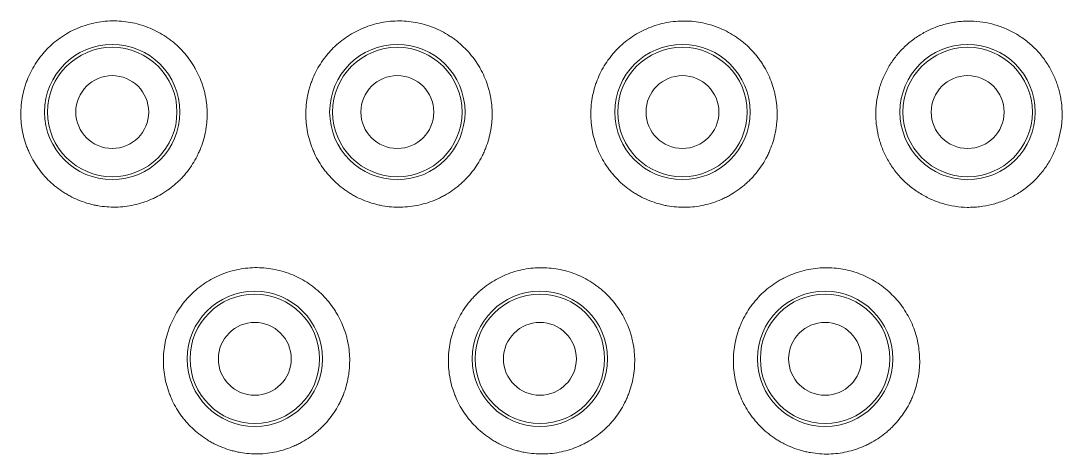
# Model space of a CAD drawing. Header units: inches. Extents: x 3778 to 56227, y -16914 to 35091.
# Drawn here: x 34990.73 to 35001.73, y -13118.15 to -13113.57 of the extents above; entities that cross this region are included whole.
import ezdxf

# ---------------------------------------------------------------- set-up
doc = ezdxf.new("R2010")
doc.units = ezdxf.units.IN
doc.header["$LTSCALE"] = 100
doc.header["$MEASUREMENT"] = 0
doc.layers.add('2-con', color=2, linetype='Continuous')
doc.layers.add('mark-B', color=2, linetype='Continuous', lineweight=20)

# ---------------------------------------------------------------- blocks, each defined once
blk = doc.blocks.new('무풍1way 일반')
at = {"layer": 'mark-B'}
for centre, radius in [((539.217, -424.853), 0.715), ((539.217, -424.853), 0.715), ((539.217, -424.853), 0.715), ((539.217, -424.853), 0.684), ((542.23, -424.853), 0.715), ((542.23, -424.853), 0.715), ((542.23, -424.853), 0.715), ((542.23, -424.853), 0.684), ((545.242, -424.853), 0.715), ((545.242, -424.853), 0.715), ((545.242, -424.853), 0.715), ((545.242, -424.853), 0.684), ((539.217, -424.853), 0.385), ((542.23, -424.853), 0.385), ((545.242, -424.853), 0.385), ((537.711, -427.462), 0.715), ((537.711, -427.462), 0.715), ((537.711, -427.462), 0.715), ((540.724, -427.462), 0.715), ((540.724, -427.462), 0.715), ((540.724, -427.462), 0.715), ((543.736, -427.462), 0.715), ((543.736, -427.462), 0.715), ((543.736, -427.462), 0.715), ((546.748, -427.462), 0.715), ((546.748, -427.462), 0.715), ((546.748, -427.462), 0.715), ((537.711, -427.462), 0.684), ((540.724, -427.462), 0.684), ((543.736, -427.462), 0.684), ((546.748, -427.462), 0.684), ((537.711, -427.462), 0.385), ((540.724, -427.462), 0.385), ((543.736, -427.462), 0.385), ((546.748, -427.462), 0.385)]:
    blk.add_circle(centre, radius, dxfattribs=at)
for points, knots in [([(539.169, -425.815), (539.105, -425.813), (539.043, -425.805), (538.951, -425.784), (538.92, -425.775), (538.86, -425.755), (538.83, -425.743), (538.744, -425.705), (538.689, -425.674), (538.612, -425.62), (538.586, -425.6), (538.538, -425.559), (538.516, -425.537), (538.45, -425.47), (538.411, -425.421), (538.342, -425.314), (538.313, -425.258), (538.278, -425.171), (538.267, -425.141), (538.249, -425.081), (538.242, -425.05), (538.224, -424.957), (538.218, -424.894), (538.217, -424.8), (538.219, -424.768), (538.224, -424.721), (538.225, -424.705), (538.23, -424.673), (538.233, -424.658), (538.248, -424.58), (538.266, -424.52), (538.295, -424.447), (538.302, -424.432), (538.315, -424.403), (538.322, -424.389), (538.344, -424.346), (538.36, -424.319), (538.412, -424.24), (538.452, -424.19), (538.507, -424.133), (538.519, -424.122), (538.542, -424.1), (538.578, -424.069), (538.64, -424.02), (538.694, -423.987), (538.736, -423.964), (538.75, -423.956), (538.779, -423.942), (538.793, -423.935), (538.866, -423.904), (538.926, -423.884), (539.019, -423.863), (539.05, -423.858), (539.113, -423.85), (539.145, -423.848), (539.177, -423.847)], [0, 0, 0, 0, 0.0625, 0.0625, 0.09375, 0.09375, 0.125, 0.125, 0.1875, 0.1875, 0.21875, 0.21875, 0.25, 0.25, 0.3125, 0.3125, 0.375, 0.375, 0.40625, 0.40625, 0.4375, 0.4375, 0.5, 0.5, 0.53125, 0.53125, 0.546875, 0.546875, 0.5625, 0.5625, 0.625, 0.625, 0.640625, 0.640625, 0.65625, 0.65625, 0.6875, 0.6875, 0.75, 0.75, 0.765625, 0.765625, 0.78125, 0.8125, 0.84375, 0.84375, 0.859375, 0.859375, 0.875, 0.875, 0.9375, 0.9375, 0.96875, 0.96875, 1, 1, 1, 1]), ([(539.169, -425.815), (539.105, -425.813), (539.043, -425.805), (538.951, -425.784), (538.92, -425.775), (538.86, -425.755), (538.83, -425.743), (538.744, -425.705), (538.689, -425.674), (538.612, -425.62), (538.586, -425.6), (538.538, -425.559), (538.516, -425.537), (538.45, -425.47), (538.411, -425.421), (538.342, -425.314), (538.313, -425.258), (538.278, -425.171), (538.267, -425.141), (538.249, -425.081), (538.242, -425.05), (538.224, -424.957), (538.218, -424.894), (538.217, -424.8), (538.219, -424.768), (538.224, -424.721), (538.225, -424.705), (538.23, -424.673), (538.233, -424.658), (538.248, -424.58), (538.266, -424.52), (538.295, -424.447), (538.302, -424.432), (538.315, -424.403), (538.322, -424.389), (538.344, -424.346), (538.36, -424.319), (538.412, -424.24), (538.452, -424.19), (538.507, -424.133), (538.519, -424.122), (538.542, -424.1), (538.578, -424.069), (538.64, -424.02), (538.694, -423.987), (538.736, -423.964), (538.75, -423.956), (538.779, -423.942), (538.793, -423.935), (538.866, -423.904), (538.926, -423.884), (539.019, -423.863), (539.05, -423.858), (539.113, -423.85), (539.145, -423.848), (539.177, -423.847)], [0, 0, 0, 0, 0.0625, 0.0625, 0.09375, 0.09375, 0.125, 0.125, 0.1875, 0.1875, 0.21875, 0.21875, 0.25, 0.25, 0.3125, 0.3125, 0.375, 0.375, 0.40625, 0.40625, 0.4375, 0.4375, 0.5, 0.5, 0.53125, 0.53125, 0.546875, 0.546875, 0.5625, 0.5625, 0.625, 0.625, 0.640625, 0.640625, 0.65625, 0.65625, 0.6875, 0.6875, 0.75, 0.75, 0.765625, 0.765625, 0.78125, 0.8125, 0.84375, 0.84375, 0.859375, 0.859375, 0.875, 0.875, 0.9375, 0.9375, 0.96875, 0.96875, 1, 1, 1, 1]), ([(539.177, -423.847), (539.242, -423.845), (539.307, -423.85), (539.388, -423.865), (539.405, -423.868), (539.437, -423.875), (539.485, -423.888), (539.562, -423.914), (539.622, -423.941), (539.665, -423.963), (539.68, -423.971), (539.708, -423.987), (539.722, -423.996), (539.791, -424.041), (539.842, -424.081), (539.912, -424.149), (539.934, -424.173), (539.966, -424.211), (539.976, -424.224), (539.996, -424.25), (540.006, -424.264), (540.052, -424.331), (540.083, -424.388), (540.115, -424.464), (540.121, -424.479), (540.132, -424.51), (540.137, -424.525), (540.152, -424.572), (540.16, -424.604), (540.179, -424.7), (540.186, -424.765), (540.186, -424.897), (540.18, -424.962), (540.16, -425.058), (540.152, -425.09), (540.138, -425.137), (540.132, -425.153), (540.121, -425.184), (540.115, -425.2), (540.083, -425.275), (540.052, -425.333), (540.005, -425.401), (539.996, -425.414), (539.976, -425.44), (539.965, -425.453), (539.933, -425.491), (539.911, -425.516), (539.84, -425.584), (539.789, -425.625), (539.719, -425.67), (539.704, -425.678), (539.676, -425.695), (539.632, -425.718), (539.557, -425.751), (539.495, -425.772), (539.431, -425.789), (539.399, -425.797), (539.333, -425.808), (539.301, -425.811), (539.235, -425.816), (539.201, -425.816), (539.169, -425.815)], [0, 0, 0, 0, 0.0625, 0.0625, 0.078125, 0.078125, 0.09375, 0.125, 0.15625, 0.15625, 0.171875, 0.171875, 0.1875, 0.1875, 0.25, 0.25, 0.28125, 0.28125, 0.296875, 0.296875, 0.3125, 0.3125, 0.375, 0.375, 0.390625, 0.390625, 0.40625, 0.40625, 0.4375, 0.4375, 0.5, 0.5, 0.5625, 0.5625, 0.59375, 0.59375, 0.609375, 0.609375, 0.625, 0.625, 0.6875, 0.6875, 0.703125, 0.703125, 0.71875, 0.71875, 0.75, 0.75, 0.8125, 0.8125, 0.828125, 0.828125, 0.84375, 0.875, 0.90625, 0.90625, 0.9375, 0.9375, 0.96875, 0.96875, 1, 1, 1, 1]), ([(539.177, -423.847), (539.242, -423.845), (539.307, -423.85), (539.388, -423.865), (539.405, -423.868), (539.437, -423.875), (539.485, -423.888), (539.562, -423.914), (539.622, -423.941), (539.665, -423.963), (539.68, -423.971), (539.708, -423.987), (539.722, -423.996), (539.791, -424.041), (539.842, -424.081), (539.912, -424.149), (539.934, -424.173), (539.966, -424.211), (539.976, -424.224), (539.996, -424.25), (540.006, -424.264), (540.052, -424.331), (540.083, -424.388), (540.115, -424.464), (540.121, -424.479), (540.132, -424.51), (540.137, -424.525), (540.152, -424.572), (540.16, -424.604), (540.179, -424.7), (540.186, -424.765), (540.186, -424.897), (540.18, -424.962), (540.16, -425.058), (540.152, -425.09), (540.138, -425.137), (540.132, -425.153), (540.121, -425.184), (540.115, -425.2), (540.083, -425.275), (540.052, -425.333), (540.005, -425.401), (539.996, -425.414), (539.976, -425.44), (539.965, -425.453), (539.933, -425.491), (539.911, -425.516), (539.84, -425.584), (539.789, -425.625), (539.719, -425.67), (539.704, -425.678), (539.676, -425.695), (539.632, -425.718), (539.557, -425.751), (539.495, -425.772), (539.431, -425.789), (539.399, -425.797), (539.333, -425.808), (539.301, -425.811), (539.235, -425.816), (539.201, -425.816), (539.169, -425.815)], [0, 0, 0, 0, 0.0625, 0.0625, 0.078125, 0.078125, 0.09375, 0.125, 0.15625, 0.15625, 0.171875, 0.171875, 0.1875, 0.1875, 0.25, 0.25, 0.28125, 0.28125, 0.296875, 0.296875, 0.3125, 0.3125, 0.375, 0.375, 0.390625, 0.390625, 0.40625, 0.40625, 0.4375, 0.4375, 0.5, 0.5, 0.5625, 0.5625, 0.59375, 0.59375, 0.609375, 0.609375, 0.625, 0.625, 0.6875, 0.6875, 0.703125, 0.703125, 0.71875, 0.71875, 0.75, 0.75, 0.8125, 0.8125, 0.828125, 0.828125, 0.84375, 0.875, 0.90625, 0.90625, 0.9375, 0.9375, 0.96875, 0.96875, 1, 1, 1, 1]), ([(542.23, -425.816), (542.165, -425.817), (542.101, -425.812), (542.006, -425.795), (541.975, -425.788), (541.913, -425.77), (541.882, -425.76), (541.792, -425.724), (541.735, -425.695), (541.668, -425.652), (541.654, -425.643), (541.628, -425.624), (541.615, -425.614), (541.577, -425.584), (541.553, -425.563), (541.484, -425.496), (541.442, -425.448), (541.396, -425.382), (541.387, -425.368), (541.37, -425.341), (541.346, -425.299), (541.31, -425.228), (541.287, -425.168), (541.272, -425.122), (541.268, -425.107), (541.259, -425.076), (541.255, -425.06), (541.238, -424.981), (541.23, -424.917), (541.228, -424.821), (541.229, -424.789), (541.232, -424.741), (541.234, -424.725), (541.238, -424.692), (541.241, -424.676), (541.255, -424.597), (541.272, -424.535), (541.301, -424.46), (541.307, -424.445), (541.32, -424.415), (541.327, -424.401), (541.35, -424.357), (541.366, -424.329), (541.417, -424.248), (541.457, -424.197), (541.514, -424.138), (541.525, -424.127), (541.549, -424.105), (541.585, -424.072), (541.649, -424.023), (541.703, -423.989), (541.746, -423.965), (541.76, -423.957), (541.789, -423.943), (541.804, -423.936), (541.879, -423.904), (541.94, -423.884), (542.034, -423.863), (542.066, -423.858), (542.131, -423.85), (542.163, -423.848), (542.26, -423.847), (542.324, -423.852), (542.403, -423.866), (542.419, -423.869), (542.45, -423.877), (542.497, -423.889), (542.573, -423.915), (542.632, -423.941), (542.675, -423.963), (542.689, -423.97), (542.717, -423.986), (542.73, -423.995), (542.798, -424.039), (542.849, -424.078), (542.918, -424.145), (542.94, -424.168), (542.971, -424.205), (542.981, -424.217), (543.001, -424.243), (543.011, -424.256), (543.057, -424.322), (543.088, -424.377), (543.12, -424.451), (543.126, -424.466), (543.138, -424.496), (543.143, -424.511), (543.158, -424.557), (543.167, -424.588), (543.188, -424.682), (543.195, -424.745), (543.197, -424.826), (543.197, -424.843), (543.196, -424.875), (543.194, -424.923), (543.184, -425.003), (543.17, -425.066), (543.157, -425.112), (543.152, -425.128), (543.142, -425.158), (543.136, -425.174), (543.107, -425.249), (543.078, -425.307), (543.026, -425.388), (543.007, -425.415), (542.977, -425.453), (542.967, -425.466), (542.945, -425.49), (542.934, -425.502), (542.878, -425.56), (542.83, -425.602), (542.75, -425.658), (542.722, -425.675), (542.665, -425.707), (542.608, -425.736), (542.547, -425.759), (542.486, -425.779), (542.455, -425.787), (542.359, -425.808), (542.295, -425.815), (542.23, -425.816)], [0, 0, 0, 0, 0.03125, 0.03125, 0.046875, 0.046875, 0.0625, 0.0625, 0.09375, 0.09375, 0.101563, 0.101563, 0.109375, 0.109375, 0.125, 0.125, 0.15625, 0.15625, 0.164063, 0.164063, 0.171875, 0.1875, 0.203125, 0.203125, 0.210938, 0.210938, 0.21875, 0.21875, 0.25, 0.25, 0.265625, 0.265625, 0.273438, 0.273438, 0.28125, 0.28125, 0.3125, 0.3125, 0.320313, 0.320313, 0.328125, 0.328125, 0.34375, 0.34375, 0.375, 0.375, 0.382813, 0.382813, 0.390625, 0.40625, 0.421875, 0.421875, 0.429688, 0.429688, 0.4375, 0.4375, 0.46875, 0.46875, 0.484375, 0.484375, 0.5, 0.5, 0.53125, 0.53125, 0.539063, 0.539063, 0.546875, 0.5625, 0.578125, 0.578125, 0.585938, 0.585938, 0.59375, 0.59375, 0.625, 0.625, 0.640625, 0.640625, 0.648438, 0.648438, 0.65625, 0.65625, 0.6875, 0.6875, 0.695313, 0.695313, 0.703125, 0.703125, 0.71875, 0.71875, 0.75, 0.75, 0.757813, 0.757813, 0.765625, 0.78125, 0.796875, 0.796875, 0.804688, 0.804688, 0.8125, 0.8125, 0.84375, 0.84375, 0.859375, 0.859375, 0.867188, 0.867188, 0.875, 0.875, 0.90625, 0.90625, 0.921875, 0.921875, 0.9375, 0.953125, 0.953125, 0.96875, 0.96875, 1, 1, 1, 1]), ([(542.23, -425.816), (542.165, -425.817), (542.101, -425.812), (542.006, -425.795), (541.975, -425.788), (541.913, -425.77), (541.882, -425.76), (541.792, -425.724), (541.735, -425.695), (541.668, -425.652), (541.654, -425.643), (541.628, -425.624), (541.615, -425.614), (541.577, -425.584), (541.553, -425.563), (541.484, -425.496), (541.442, -425.448), (541.396, -425.382), (541.387, -425.368), (541.37, -425.341), (541.346, -425.299), (541.31, -425.228), (541.287, -425.168), (541.272, -425.122), (541.268, -425.107), (541.259, -425.076), (541.255, -425.06), (541.238, -424.981), (541.23, -424.917), (541.228, -424.821), (541.229, -424.789), (541.232, -424.741), (541.234, -424.725), (541.238, -424.692), (541.241, -424.676), (541.255, -424.597), (541.272, -424.535), (541.301, -424.46), (541.307, -424.445), (541.32, -424.415), (541.327, -424.401), (541.35, -424.357), (541.366, -424.329), (541.417, -424.248), (541.457, -424.197), (541.514, -424.138), (541.525, -424.127), (541.549, -424.105), (541.585, -424.072), (541.649, -424.023), (541.703, -423.989), (541.746, -423.965), (541.76, -423.957), (541.789, -423.943), (541.804, -423.936), (541.879, -423.904), (541.94, -423.884), (542.034, -423.863), (542.066, -423.858), (542.131, -423.85), (542.163, -423.848), (542.26, -423.847), (542.324, -423.852), (542.403, -423.866), (542.419, -423.869), (542.45, -423.877), (542.497, -423.889), (542.573, -423.915), (542.632, -423.941), (542.675, -423.963), (542.689, -423.97), (542.717, -423.986), (542.73, -423.995), (542.798, -424.039), (542.849, -424.078), (542.918, -424.145), (542.94, -424.168), (542.971, -424.205), (542.981, -424.217), (543.001, -424.243), (543.011, -424.256), (543.057, -424.322), (543.088, -424.377), (543.12, -424.451), (543.126, -424.466), (543.138, -424.496), (543.143, -424.511), (543.158, -424.557), (543.167, -424.588), (543.188, -424.682), (543.195, -424.745), (543.197, -424.826), (543.197, -424.843), (543.196, -424.875), (543.194, -424.923), (543.184, -425.003), (543.17, -425.066), (543.157, -425.112), (543.152, -425.128), (543.142, -425.158), (543.136, -425.174), (543.107, -425.249), (543.078, -425.307), (543.026, -425.388), (543.007, -425.415), (542.977, -425.453), (542.967, -425.466), (542.945, -425.49), (542.934, -425.502), (542.878, -425.56), (542.83, -425.602), (542.75, -425.658), (542.722, -425.675), (542.665, -425.707), (542.608, -425.736), (542.547, -425.759), (542.486, -425.779), (542.455, -425.787), (542.359, -425.808), (542.295, -425.815), (542.23, -425.816)], [0, 0, 0, 0, 0.03125, 0.03125, 0.046875, 0.046875, 0.0625, 0.0625, 0.09375, 0.09375, 0.101563, 0.101563, 0.109375, 0.109375, 0.125, 0.125, 0.15625, 0.15625, 0.164063, 0.164063, 0.171875, 0.1875, 0.203125, 0.203125, 0.210938, 0.210938, 0.21875, 0.21875, 0.25, 0.25, 0.265625, 0.265625, 0.273438, 0.273438, 0.28125, 0.28125, 0.3125, 0.3125, 0.320313, 0.320313, 0.328125, 0.328125, 0.34375, 0.34375, 0.375, 0.375, 0.382813, 0.382813, 0.390625, 0.40625, 0.421875, 0.421875, 0.429688, 0.429688, 0.4375, 0.4375, 0.46875, 0.46875, 0.484375, 0.484375, 0.5, 0.5, 0.53125, 0.53125, 0.539063, 0.539063, 0.546875, 0.5625, 0.578125, 0.578125, 0.585938, 0.585938, 0.59375, 0.59375, 0.625, 0.625, 0.640625, 0.640625, 0.648438, 0.648438, 0.65625, 0.65625, 0.6875, 0.6875, 0.695313, 0.695313, 0.703125, 0.703125, 0.71875, 0.71875, 0.75, 0.75, 0.757813, 0.757813, 0.765625, 0.78125, 0.796875, 0.796875, 0.804688, 0.804688, 0.8125, 0.8125, 0.84375, 0.84375, 0.859375, 0.859375, 0.867188, 0.867188, 0.875, 0.875, 0.90625, 0.90625, 0.921875, 0.921875, 0.9375, 0.953125, 0.953125, 0.96875, 0.96875, 1, 1, 1, 1]), ([(545.242, -425.817), (545.177, -425.818), (545.113, -425.813), (545.018, -425.796), (544.987, -425.789), (544.925, -425.771), (544.894, -425.761), (544.804, -425.726), (544.747, -425.697), (544.68, -425.653), (544.667, -425.644), (544.64, -425.626), (544.627, -425.616), (544.589, -425.586), (544.565, -425.565), (544.496, -425.498), (544.454, -425.45), (544.408, -425.384), (544.399, -425.37), (544.382, -425.343), (544.357, -425.302), (544.322, -425.23), (544.299, -425.17), (544.284, -425.125), (544.279, -425.109), (544.27, -425.078), (544.266, -425.062), (544.249, -424.983), (544.241, -424.92), (544.239, -424.824), (544.24, -424.792), (544.243, -424.743), (544.245, -424.727), (544.249, -424.695), (544.251, -424.679), (544.265, -424.599), (544.282, -424.537), (544.311, -424.462), (544.317, -424.447), (544.331, -424.418), (544.338, -424.403), (544.36, -424.359), (544.376, -424.331), (544.427, -424.25), (544.467, -424.199), (544.523, -424.14), (544.535, -424.129), (544.559, -424.106), (544.595, -424.074), (544.658, -424.024), (544.713, -423.99), (544.755, -423.966), (544.77, -423.959), (544.799, -423.944), (544.814, -423.937), (544.888, -423.905), (544.949, -423.885), (545.044, -423.864), (545.076, -423.859), (545.14, -423.851), (545.172, -423.849), (545.269, -423.847), (545.333, -423.852), (545.412, -423.866), (545.428, -423.87), (545.46, -423.877), (545.507, -423.889), (545.583, -423.915), (545.641, -423.941), (545.684, -423.963), (545.698, -423.97), (545.726, -423.986), (545.74, -423.995), (545.808, -424.038), (545.858, -424.078), (545.927, -424.144), (545.949, -424.167), (545.981, -424.204), (545.991, -424.217), (546.011, -424.242), (546.02, -424.255), (546.066, -424.321), (546.098, -424.376), (546.13, -424.45), (546.136, -424.465), (546.148, -424.495), (546.153, -424.51), (546.169, -424.556), (546.177, -424.587), (546.198, -424.681), (546.206, -424.744), (546.208, -424.825), (546.208, -424.842), (546.207, -424.874), (546.205, -424.922), (546.195, -425.002), (546.181, -425.065), (546.168, -425.111), (546.163, -425.127), (546.153, -425.158), (546.148, -425.173), (546.118, -425.249), (546.089, -425.306), (546.038, -425.388), (546.019, -425.414), (545.989, -425.453), (545.978, -425.465), (545.957, -425.49), (545.946, -425.502), (545.89, -425.56), (545.842, -425.602), (545.762, -425.658), (545.734, -425.675), (545.678, -425.707), (545.62, -425.736), (545.56, -425.759), (545.498, -425.779), (545.467, -425.787), (545.372, -425.808), (545.307, -425.816), (545.242, -425.817)], [0, 0, 0, 0, 0.03125, 0.03125, 0.046875, 0.046875, 0.0625, 0.0625, 0.09375, 0.09375, 0.101563, 0.101563, 0.109375, 0.109375, 0.125, 0.125, 0.15625, 0.15625, 0.164063, 0.164063, 0.171875, 0.1875, 0.203125, 0.203125, 0.210938, 0.210938, 0.21875, 0.21875, 0.25, 0.25, 0.265625, 0.265625, 0.273438, 0.273438, 0.28125, 0.28125, 0.3125, 0.3125, 0.320313, 0.320313, 0.328125, 0.328125, 0.34375, 0.34375, 0.375, 0.375, 0.382813, 0.382813, 0.390625, 0.40625, 0.421875, 0.421875, 0.429688, 0.429688, 0.4375, 0.4375, 0.46875, 0.46875, 0.484375, 0.484375, 0.5, 0.5, 0.53125, 0.53125, 0.539063, 0.539063, 0.546875, 0.5625, 0.578125, 0.578125, 0.585938, 0.585938, 0.59375, 0.59375, 0.625, 0.625, 0.640625, 0.640625, 0.648438, 0.648438, 0.65625, 0.65625, 0.6875, 0.6875, 0.695313, 0.695313, 0.703125, 0.703125, 0.71875, 0.71875, 0.75, 0.75, 0.757813, 0.757813, 0.765625, 0.78125, 0.796875, 0.796875, 0.804688, 0.804688, 0.8125, 0.8125, 0.84375, 0.84375, 0.859375, 0.859375, 0.867188, 0.867188, 0.875, 0.875, 0.90625, 0.90625, 0.921875, 0.921875, 0.9375, 0.953125, 0.953125, 0.96875, 0.96875, 1, 1, 1, 1]), ([(545.242, -425.817), (545.177, -425.818), (545.113, -425.813), (545.018, -425.796), (544.987, -425.789), (544.925, -425.771), (544.894, -425.761), (544.804, -425.726), (544.747, -425.697), (544.68, -425.653), (544.667, -425.644), (544.64, -425.626), (544.627, -425.616), (544.589, -425.586), (544.565, -425.565), (544.496, -425.498), (544.454, -425.45), (544.408, -425.384), (544.399, -425.37), (544.382, -425.343), (544.357, -425.302), (544.322, -425.23), (544.299, -425.17), (544.284, -425.125), (544.279, -425.109), (544.27, -425.078), (544.266, -425.062), (544.249, -424.983), (544.241, -424.92), (544.239, -424.824), (544.24, -424.792), (544.243, -424.743), (544.245, -424.727), (544.249, -424.695), (544.251, -424.679), (544.265, -424.599), (544.282, -424.537), (544.311, -424.462), (544.317, -424.447), (544.331, -424.418), (544.338, -424.403), (544.36, -424.359), (544.376, -424.331), (544.427, -424.25), (544.467, -424.199), (544.523, -424.14), (544.535, -424.129), (544.559, -424.106), (544.595, -424.074), (544.658, -424.024), (544.713, -423.99), (544.755, -423.966), (544.77, -423.959), (544.799, -423.944), (544.814, -423.937), (544.888, -423.905), (544.949, -423.885), (545.044, -423.864), (545.076, -423.859), (545.14, -423.851), (545.172, -423.849), (545.269, -423.847), (545.333, -423.852), (545.412, -423.866), (545.428, -423.87), (545.46, -423.877), (545.507, -423.889), (545.583, -423.915), (545.641, -423.941), (545.684, -423.963), (545.698, -423.97), (545.726, -423.986), (545.74, -423.995), (545.808, -424.038), (545.858, -424.078), (545.927, -424.144), (545.949, -424.167), (545.981, -424.204), (545.991, -424.217), (546.011, -424.242), (546.02, -424.255), (546.066, -424.321), (546.098, -424.376), (546.13, -424.45), (546.136, -424.465), (546.148, -424.495), (546.153, -424.51), (546.169, -424.556), (546.177, -424.587), (546.198, -424.681), (546.206, -424.744), (546.208, -424.825), (546.208, -424.842), (546.207, -424.874), (546.205, -424.922), (546.195, -425.002), (546.181, -425.065), (546.168, -425.111), (546.163, -425.127), (546.153, -425.158), (546.148, -425.173), (546.118, -425.249), (546.089, -425.306), (546.038, -425.388), (546.019, -425.414), (545.989, -425.453), (545.978, -425.465), (545.957, -425.49), (545.946, -425.502), (545.89, -425.56), (545.842, -425.602), (545.762, -425.658), (545.734, -425.675), (545.678, -425.707), (545.62, -425.736), (545.56, -425.759), (545.498, -425.779), (545.467, -425.787), (545.372, -425.808), (545.307, -425.816), (545.242, -425.817)], [0, 0, 0, 0, 0.03125, 0.03125, 0.046875, 0.046875, 0.0625, 0.0625, 0.09375, 0.09375, 0.101563, 0.101563, 0.109375, 0.109375, 0.125, 0.125, 0.15625, 0.15625, 0.164063, 0.164063, 0.171875, 0.1875, 0.203125, 0.203125, 0.210938, 0.210938, 0.21875, 0.21875, 0.25, 0.25, 0.265625, 0.265625, 0.273438, 0.273438, 0.28125, 0.28125, 0.3125, 0.3125, 0.320313, 0.320313, 0.328125, 0.328125, 0.34375, 0.34375, 0.375, 0.375, 0.382813, 0.382813, 0.390625, 0.40625, 0.421875, 0.421875, 0.429688, 0.429688, 0.4375, 0.4375, 0.46875, 0.46875, 0.484375, 0.484375, 0.5, 0.5, 0.53125, 0.53125, 0.539063, 0.539063, 0.546875, 0.5625, 0.578125, 0.578125, 0.585938, 0.585938, 0.59375, 0.59375, 0.625, 0.625, 0.640625, 0.640625, 0.648438, 0.648438, 0.65625, 0.65625, 0.6875, 0.6875, 0.695313, 0.695313, 0.703125, 0.703125, 0.71875, 0.71875, 0.75, 0.75, 0.757813, 0.757813, 0.765625, 0.78125, 0.796875, 0.796875, 0.804688, 0.804688, 0.8125, 0.8125, 0.84375, 0.84375, 0.859375, 0.859375, 0.867188, 0.867188, 0.875, 0.875, 0.90625, 0.90625, 0.921875, 0.921875, 0.9375, 0.953125, 0.953125, 0.96875, 0.96875, 1, 1, 1, 1]), ([(536.844, -426.947), (536.866, -426.908), (536.915, -426.836), (536.973, -426.771), (537.019, -426.724), (537.035, -426.709), (537.069, -426.68), (537.086, -426.667), (537.138, -426.627), (537.211, -426.579), (537.29, -426.541), (537.372, -426.509), (537.413, -426.495), (537.498, -426.474), (537.541, -426.466), (537.606, -426.458), (537.627, -426.457), (537.671, -426.455), (537.693, -426.454), (537.759, -426.455), (537.845, -426.463), (537.931, -426.482), (537.994, -426.5), (538.015, -426.507), (538.055, -426.522), (538.076, -426.53), (538.135, -426.557), (538.173, -426.577), (538.229, -426.611), (538.247, -426.623), (538.283, -426.648), (538.3, -426.661), (538.351, -426.702), (538.414, -426.761), (538.47, -426.828), (538.508, -426.881), (538.52, -426.899), (538.543, -426.936), (538.554, -426.955), (538.564, -426.974)], [0, 0, 0, 0, 0.0625, 0.125, 0.125, 0.15625, 0.15625, 0.1875, 0.1875, 0.25, 0.3125, 0.3125, 0.375, 0.375, 0.4375, 0.4375, 0.46875, 0.46875, 0.5, 0.5, 0.5625, 0.625, 0.625, 0.65625, 0.65625, 0.6875, 0.6875, 0.75, 0.75, 0.78125, 0.78125, 0.8125, 0.8125, 0.875, 0.9375, 0.9375, 0.96875, 0.96875, 1, 1, 1, 1]), ([(536.844, -426.947), (536.866, -426.908), (536.915, -426.836), (536.973, -426.771), (537.019, -426.724), (537.035, -426.709), (537.069, -426.68), (537.086, -426.667), (537.138, -426.627), (537.211, -426.579), (537.29, -426.541), (537.372, -426.509), (537.413, -426.495), (537.498, -426.474), (537.541, -426.466), (537.606, -426.458), (537.627, -426.457), (537.671, -426.455), (537.693, -426.454), (537.759, -426.455), (537.845, -426.463), (537.931, -426.482), (537.994, -426.5), (538.015, -426.507), (538.055, -426.522), (538.076, -426.53), (538.135, -426.557), (538.173, -426.577), (538.229, -426.611), (538.247, -426.623), (538.283, -426.648), (538.3, -426.661), (538.351, -426.702), (538.414, -426.761), (538.47, -426.828), (538.508, -426.881), (538.52, -426.899), (538.543, -426.936), (538.554, -426.955), (538.564, -426.974)], [0, 0, 0, 0, 0.0625, 0.125, 0.125, 0.15625, 0.15625, 0.1875, 0.1875, 0.25, 0.3125, 0.3125, 0.375, 0.375, 0.4375, 0.4375, 0.46875, 0.46875, 0.5, 0.5, 0.5625, 0.625, 0.625, 0.65625, 0.65625, 0.6875, 0.6875, 0.75, 0.75, 0.78125, 0.78125, 0.8125, 0.8125, 0.875, 0.9375, 0.9375, 0.96875, 0.96875, 1, 1, 1, 1]), ([(540.724, -428.424), (540.658, -428.425), (540.594, -428.42), (540.5, -428.402), (540.468, -428.395), (540.406, -428.377), (540.376, -428.367), (540.286, -428.331), (540.229, -428.302), (540.161, -428.258), (540.148, -428.249), (540.122, -428.231), (540.109, -428.221), (540.071, -428.191), (540.047, -428.17), (539.978, -428.103), (539.936, -428.054), (539.89, -427.988), (539.882, -427.974), (539.864, -427.947), (539.84, -427.905), (539.804, -427.834), (539.782, -427.774), (539.767, -427.728), (539.762, -427.713), (539.754, -427.682), (539.75, -427.666), (539.733, -427.587), (539.725, -427.524), (539.723, -427.427), (539.724, -427.395), (539.728, -427.347), (539.729, -427.331), (539.733, -427.299), (539.736, -427.283), (539.75, -427.203), (539.767, -427.142), (539.797, -427.067), (539.803, -427.052), (539.816, -427.022), (539.823, -427.007), (539.845, -426.964), (539.861, -426.936), (539.913, -426.855), (539.953, -426.804), (540.01, -426.745), (540.021, -426.734), (540.045, -426.711), (540.081, -426.679), (540.145, -426.63), (540.2, -426.596), (540.242, -426.572), (540.256, -426.564), (540.286, -426.55), (540.3, -426.543), (540.375, -426.511), (540.436, -426.491), (540.531, -426.471), (540.563, -426.465), (540.627, -426.458), (540.66, -426.456), (540.756, -426.454), (540.82, -426.46), (540.9, -426.474), (540.915, -426.477), (540.947, -426.485), (540.994, -426.497), (541.07, -426.523), (541.128, -426.549), (541.171, -426.571), (541.185, -426.579), (541.213, -426.595), (541.227, -426.603), (541.295, -426.647), (541.345, -426.687), (541.414, -426.754), (541.436, -426.777), (541.467, -426.814), (541.478, -426.826), (541.497, -426.852), (541.507, -426.865), (541.553, -426.931), (541.584, -426.986), (541.616, -427.06), (541.622, -427.075), (541.633, -427.105), (541.639, -427.12), (541.654, -427.166), (541.662, -427.197), (541.683, -427.291), (541.691, -427.355), (541.692, -427.435), (541.692, -427.452), (541.691, -427.484), (541.689, -427.532), (541.679, -427.612), (541.664, -427.675), (541.651, -427.721), (541.647, -427.737), (541.636, -427.767), (541.631, -427.783), (541.601, -427.858), (541.572, -427.916), (541.52, -427.997), (541.502, -428.023), (541.471, -428.062), (541.461, -428.074), (541.44, -428.099), (541.429, -428.111), (541.373, -428.169), (541.324, -428.211), (541.244, -428.266), (541.216, -428.284), (541.16, -428.315), (541.102, -428.344), (541.041, -428.367), (540.98, -428.387), (540.949, -428.395), (540.853, -428.416), (540.789, -428.423), (540.724, -428.424)], [0, 0, 0, 0, 0.03125, 0.03125, 0.046875, 0.046875, 0.0625, 0.0625, 0.09375, 0.09375, 0.101562, 0.101562, 0.109375, 0.109375, 0.125, 0.125, 0.15625, 0.15625, 0.164062, 0.164062, 0.171875, 0.1875, 0.203125, 0.203125, 0.210937, 0.210937, 0.21875, 0.21875, 0.25, 0.25, 0.265625, 0.265625, 0.273437, 0.273437, 0.28125, 0.28125, 0.3125, 0.3125, 0.320312, 0.320312, 0.328125, 0.328125, 0.34375, 0.34375, 0.375, 0.375, 0.382812, 0.382812, 0.390625, 0.40625, 0.421875, 0.421875, 0.429687, 0.429687, 0.4375, 0.4375, 0.46875, 0.46875, 0.484375, 0.484375, 0.5, 0.5, 0.53125, 0.53125, 0.539062, 0.539062, 0.546875, 0.5625, 0.578125, 0.578125, 0.585937, 0.585937, 0.59375, 0.59375, 0.625, 0.625, 0.640625, 0.640625, 0.648437, 0.648437, 0.65625, 0.65625, 0.6875, 0.6875, 0.695312, 0.695312, 0.703125, 0.703125, 0.71875, 0.71875, 0.75, 0.75, 0.757812, 0.757812, 0.765625, 0.78125, 0.796875, 0.796875, 0.804687, 0.804687, 0.8125, 0.8125, 0.84375, 0.84375, 0.859375, 0.859375, 0.867187, 0.867187, 0.875, 0.875, 0.90625, 0.90625, 0.921875, 0.921875, 0.9375, 0.953125, 0.953125, 0.96875, 0.96875, 1, 1, 1, 1]), ([(540.724, -428.424), (540.658, -428.425), (540.594, -428.42), (540.5, -428.402), (540.468, -428.395), (540.406, -428.377), (540.376, -428.367), (540.286, -428.331), (540.229, -428.302), (540.161, -428.258), (540.148, -428.249), (540.122, -428.231), (540.109, -428.221), (540.071, -428.191), (540.047, -428.17), (539.978, -428.103), (539.936, -428.054), (539.89, -427.988), (539.882, -427.974), (539.864, -427.947), (539.84, -427.905), (539.804, -427.834), (539.782, -427.774), (539.767, -427.728), (539.762, -427.713), (539.754, -427.682), (539.75, -427.666), (539.733, -427.587), (539.725, -427.524), (539.723, -427.427), (539.724, -427.395), (539.728, -427.347), (539.729, -427.331), (539.733, -427.299), (539.736, -427.283), (539.75, -427.203), (539.767, -427.142), (539.797, -427.067), (539.803, -427.052), (539.816, -427.022), (539.823, -427.007), (539.845, -426.964), (539.861, -426.936), (539.913, -426.855), (539.953, -426.804), (540.01, -426.745), (540.021, -426.734), (540.045, -426.711), (540.081, -426.679), (540.145, -426.63), (540.2, -426.596), (540.242, -426.572), (540.256, -426.564), (540.286, -426.55), (540.3, -426.543), (540.375, -426.511), (540.436, -426.491), (540.531, -426.471), (540.563, -426.465), (540.627, -426.458), (540.66, -426.456), (540.756, -426.454), (540.82, -426.46), (540.9, -426.474), (540.915, -426.477), (540.947, -426.485), (540.994, -426.497), (541.07, -426.523), (541.128, -426.549), (541.171, -426.571), (541.185, -426.579), (541.213, -426.595), (541.227, -426.603), (541.295, -426.647), (541.345, -426.687), (541.414, -426.754), (541.436, -426.777), (541.467, -426.814), (541.478, -426.826), (541.497, -426.852), (541.507, -426.865), (541.553, -426.931), (541.584, -426.986), (541.616, -427.06), (541.622, -427.075), (541.633, -427.105), (541.639, -427.12), (541.654, -427.166), (541.662, -427.197), (541.683, -427.291), (541.691, -427.355), (541.692, -427.435), (541.692, -427.452), (541.691, -427.484), (541.689, -427.532), (541.679, -427.612), (541.664, -427.675), (541.651, -427.721), (541.647, -427.737), (541.636, -427.767), (541.631, -427.783), (541.601, -427.858), (541.572, -427.916), (541.52, -427.997), (541.502, -428.023), (541.471, -428.062), (541.461, -428.074), (541.44, -428.099), (541.429, -428.111), (541.373, -428.169), (541.324, -428.211), (541.244, -428.266), (541.216, -428.284), (541.16, -428.315), (541.102, -428.344), (541.041, -428.367), (540.98, -428.387), (540.949, -428.395), (540.853, -428.416), (540.789, -428.423), (540.724, -428.424)], [0, 0, 0, 0, 0.03125, 0.03125, 0.046875, 0.046875, 0.0625, 0.0625, 0.09375, 0.09375, 0.101562, 0.101562, 0.109375, 0.109375, 0.125, 0.125, 0.15625, 0.15625, 0.164062, 0.164062, 0.171875, 0.1875, 0.203125, 0.203125, 0.210937, 0.210937, 0.21875, 0.21875, 0.25, 0.25, 0.265625, 0.265625, 0.273437, 0.273437, 0.28125, 0.28125, 0.3125, 0.3125, 0.320312, 0.320312, 0.328125, 0.328125, 0.34375, 0.34375, 0.375, 0.375, 0.382812, 0.382812, 0.390625, 0.40625, 0.421875, 0.421875, 0.429687, 0.429687, 0.4375, 0.4375, 0.46875, 0.46875, 0.484375, 0.484375, 0.5, 0.5, 0.53125, 0.53125, 0.539062, 0.539062, 0.546875, 0.5625, 0.578125, 0.578125, 0.585937, 0.585937, 0.59375, 0.59375, 0.625, 0.625, 0.640625, 0.640625, 0.648437, 0.648437, 0.65625, 0.65625, 0.6875, 0.6875, 0.695312, 0.695312, 0.703125, 0.703125, 0.71875, 0.71875, 0.75, 0.75, 0.757812, 0.757812, 0.765625, 0.78125, 0.796875, 0.796875, 0.804687, 0.804687, 0.8125, 0.8125, 0.84375, 0.84375, 0.859375, 0.859375, 0.867187, 0.867187, 0.875, 0.875, 0.90625, 0.90625, 0.921875, 0.921875, 0.9375, 0.953125, 0.953125, 0.96875, 0.96875, 1, 1, 1, 1]), ([(543.736, -428.425), (543.671, -428.426), (543.607, -428.421), (543.512, -428.403), (543.481, -428.396), (543.419, -428.378), (543.388, -428.368), (543.298, -428.333), (543.241, -428.303), (543.174, -428.26), (543.16, -428.251), (543.134, -428.232), (543.121, -428.223), (543.083, -428.193), (543.059, -428.171), (542.99, -428.105), (542.948, -428.056), (542.902, -427.99), (542.893, -427.977), (542.876, -427.949), (542.852, -427.908), (542.816, -427.836), (542.793, -427.777), (542.778, -427.731), (542.774, -427.715), (542.765, -427.684), (542.761, -427.669), (542.744, -427.59), (542.736, -427.526), (542.734, -427.43), (542.735, -427.398), (542.738, -427.349), (542.74, -427.333), (542.744, -427.301), (542.747, -427.285), (542.761, -427.206), (542.778, -427.144), (542.807, -427.069), (542.813, -427.054), (542.826, -427.024), (542.833, -427.009), (542.855, -426.966), (542.871, -426.938), (542.923, -426.856), (542.963, -426.806), (543.019, -426.747), (543.031, -426.735), (543.055, -426.713), (543.091, -426.681), (543.155, -426.631), (543.209, -426.597), (543.252, -426.573), (543.266, -426.566), (543.295, -426.551), (543.31, -426.544), (543.384, -426.512), (543.446, -426.492), (543.54, -426.472), (543.572, -426.466), (543.637, -426.459), (543.669, -426.457), (543.765, -426.455), (543.829, -426.46), (543.909, -426.474), (543.925, -426.478), (543.956, -426.485), (544.003, -426.497), (544.079, -426.523), (544.138, -426.549), (544.18, -426.571), (544.195, -426.579), (544.223, -426.595), (544.236, -426.603), (544.304, -426.647), (544.355, -426.687), (544.424, -426.753), (544.446, -426.776), (544.477, -426.813), (544.487, -426.826), (544.507, -426.851), (544.517, -426.864), (544.563, -426.93), (544.594, -426.985), (544.626, -427.059), (544.632, -427.074), (544.644, -427.104), (544.649, -427.119), (544.664, -427.165), (544.673, -427.196), (544.694, -427.29), (544.701, -427.354), (544.703, -427.434), (544.703, -427.451), (544.702, -427.483), (544.7, -427.531), (544.69, -427.611), (544.676, -427.674), (544.663, -427.72), (544.658, -427.736), (544.648, -427.767), (544.642, -427.782), (544.613, -427.858), (544.584, -427.915), (544.532, -427.997), (544.513, -428.023), (544.483, -428.061), (544.473, -428.074), (544.451, -428.098), (544.441, -428.11), (544.385, -428.169), (544.336, -428.211), (544.256, -428.266), (544.228, -428.284), (544.172, -428.315), (544.114, -428.344), (544.054, -428.367), (543.992, -428.387), (543.961, -428.395), (543.865, -428.416), (543.801, -428.424), (543.736, -428.425)], [0, 0, 0, 0, 0.03125, 0.03125, 0.046875, 0.046875, 0.0625, 0.0625, 0.09375, 0.09375, 0.101563, 0.101563, 0.109375, 0.109375, 0.125, 0.125, 0.15625, 0.15625, 0.164063, 0.164063, 0.171875, 0.1875, 0.203125, 0.203125, 0.210938, 0.210938, 0.21875, 0.21875, 0.25, 0.25, 0.265625, 0.265625, 0.273438, 0.273438, 0.28125, 0.28125, 0.3125, 0.3125, 0.320313, 0.320313, 0.328125, 0.328125, 0.34375, 0.34375, 0.375, 0.375, 0.382813, 0.382813, 0.390625, 0.40625, 0.421875, 0.421875, 0.429688, 0.429688, 0.4375, 0.4375, 0.46875, 0.46875, 0.484375, 0.484375, 0.5, 0.5, 0.53125, 0.53125, 0.539063, 0.539063, 0.546875, 0.5625, 0.578125, 0.578125, 0.585938, 0.585938, 0.59375, 0.59375, 0.625, 0.625, 0.640625, 0.640625, 0.648438, 0.648438, 0.65625, 0.65625, 0.6875, 0.6875, 0.695313, 0.695313, 0.703125, 0.703125, 0.71875, 0.71875, 0.75, 0.75, 0.757813, 0.757813, 0.765625, 0.78125, 0.796875, 0.796875, 0.804688, 0.804688, 0.8125, 0.8125, 0.84375, 0.84375, 0.859375, 0.859375, 0.867188, 0.867188, 0.875, 0.875, 0.90625, 0.90625, 0.921875, 0.921875, 0.9375, 0.953125, 0.953125, 0.96875, 0.96875, 1, 1, 1, 1]), ([(543.736, -428.425), (543.671, -428.426), (543.607, -428.421), (543.512, -428.403), (543.481, -428.396), (543.419, -428.378), (543.388, -428.368), (543.298, -428.333), (543.241, -428.303), (543.174, -428.26), (543.16, -428.251), (543.134, -428.232), (543.121, -428.223), (543.083, -428.193), (543.059, -428.171), (542.99, -428.105), (542.948, -428.056), (542.902, -427.99), (542.893, -427.977), (542.876, -427.949), (542.852, -427.908), (542.816, -427.836), (542.793, -427.777), (542.778, -427.731), (542.774, -427.715), (542.765, -427.684), (542.761, -427.669), (542.744, -427.59), (542.736, -427.526), (542.734, -427.43), (542.735, -427.398), (542.738, -427.349), (542.74, -427.333), (542.744, -427.301), (542.747, -427.285), (542.761, -427.206), (542.778, -427.144), (542.807, -427.069), (542.813, -427.054), (542.826, -427.024), (542.833, -427.009), (542.855, -426.966), (542.871, -426.938), (542.923, -426.856), (542.963, -426.806), (543.019, -426.747), (543.031, -426.735), (543.055, -426.713), (543.091, -426.681), (543.155, -426.631), (543.209, -426.597), (543.252, -426.573), (543.266, -426.566), (543.295, -426.551), (543.31, -426.544), (543.384, -426.512), (543.446, -426.492), (543.54, -426.472), (543.572, -426.466), (543.637, -426.459), (543.669, -426.457), (543.765, -426.455), (543.829, -426.46), (543.909, -426.474), (543.925, -426.478), (543.956, -426.485), (544.003, -426.497), (544.079, -426.523), (544.138, -426.549), (544.18, -426.571), (544.195, -426.579), (544.223, -426.595), (544.236, -426.603), (544.304, -426.647), (544.355, -426.687), (544.424, -426.753), (544.446, -426.776), (544.477, -426.813), (544.487, -426.826), (544.507, -426.851), (544.517, -426.864), (544.563, -426.93), (544.594, -426.985), (544.626, -427.059), (544.632, -427.074), (544.644, -427.104), (544.649, -427.119), (544.664, -427.165), (544.673, -427.196), (544.694, -427.29), (544.701, -427.354), (544.703, -427.434), (544.703, -427.451), (544.702, -427.483), (544.7, -427.531), (544.69, -427.611), (544.676, -427.674), (544.663, -427.72), (544.658, -427.736), (544.648, -427.767), (544.642, -427.782), (544.613, -427.858), (544.584, -427.915), (544.532, -427.997), (544.513, -428.023), (544.483, -428.061), (544.473, -428.074), (544.451, -428.098), (544.441, -428.11), (544.385, -428.169), (544.336, -428.211), (544.256, -428.266), (544.228, -428.284), (544.172, -428.315), (544.114, -428.344), (544.054, -428.367), (543.992, -428.387), (543.961, -428.395), (543.865, -428.416), (543.801, -428.424), (543.736, -428.425)], [0, 0, 0, 0, 0.03125, 0.03125, 0.046875, 0.046875, 0.0625, 0.0625, 0.09375, 0.09375, 0.101563, 0.101563, 0.109375, 0.109375, 0.125, 0.125, 0.15625, 0.15625, 0.164063, 0.164063, 0.171875, 0.1875, 0.203125, 0.203125, 0.210938, 0.210938, 0.21875, 0.21875, 0.25, 0.25, 0.265625, 0.265625, 0.273438, 0.273438, 0.28125, 0.28125, 0.3125, 0.3125, 0.320313, 0.320313, 0.328125, 0.328125, 0.34375, 0.34375, 0.375, 0.375, 0.382813, 0.382813, 0.390625, 0.40625, 0.421875, 0.421875, 0.429688, 0.429688, 0.4375, 0.4375, 0.46875, 0.46875, 0.484375, 0.484375, 0.5, 0.5, 0.53125, 0.53125, 0.539063, 0.539063, 0.546875, 0.5625, 0.578125, 0.578125, 0.585938, 0.585938, 0.59375, 0.59375, 0.625, 0.625, 0.640625, 0.640625, 0.648438, 0.648438, 0.65625, 0.65625, 0.6875, 0.6875, 0.695313, 0.695313, 0.703125, 0.703125, 0.71875, 0.71875, 0.75, 0.75, 0.757813, 0.757813, 0.765625, 0.78125, 0.796875, 0.796875, 0.804688, 0.804688, 0.8125, 0.8125, 0.84375, 0.84375, 0.859375, 0.859375, 0.867188, 0.867188, 0.875, 0.875, 0.90625, 0.90625, 0.921875, 0.921875, 0.9375, 0.953125, 0.953125, 0.96875, 0.96875, 1, 1, 1, 1]), ([(546.748, -428.426), (546.683, -428.427), (546.619, -428.421), (546.525, -428.404), (546.493, -428.397), (546.431, -428.38), (546.4, -428.369), (546.311, -428.334), (546.254, -428.305), (546.186, -428.262), (546.173, -428.253), (546.147, -428.234), (546.134, -428.224), (546.096, -428.194), (546.071, -428.173), (546.002, -428.107), (545.961, -428.058), (545.914, -427.993), (545.905, -427.979), (545.888, -427.952), (545.863, -427.91), (545.828, -427.839), (545.805, -427.779), (545.79, -427.733), (545.785, -427.718), (545.776, -427.687), (545.772, -427.671), (545.755, -427.592), (545.747, -427.528), (545.745, -427.432), (545.746, -427.4), (545.749, -427.352), (545.751, -427.336), (545.755, -427.303), (545.757, -427.287), (545.771, -427.208), (545.788, -427.146), (545.817, -427.071), (545.823, -427.056), (545.837, -427.026), (545.844, -427.011), (545.866, -426.968), (545.882, -426.94), (545.933, -426.858), (545.973, -426.807), (546.029, -426.749), (546.041, -426.737), (546.065, -426.715), (546.101, -426.682), (546.164, -426.633), (546.219, -426.599), (546.261, -426.575), (546.276, -426.567), (546.305, -426.553), (546.32, -426.546), (546.394, -426.513), (546.455, -426.493), (546.549, -426.473), (546.581, -426.467), (546.646, -426.46), (546.678, -426.457), (546.775, -426.456), (546.839, -426.461), (546.918, -426.475), (546.934, -426.478), (546.966, -426.485), (547.013, -426.497), (547.088, -426.523), (547.147, -426.549), (547.19, -426.571), (547.204, -426.579), (547.232, -426.595), (547.246, -426.603), (547.314, -426.646), (547.364, -426.686), (547.433, -426.752), (547.455, -426.776), (547.487, -426.812), (547.497, -426.825), (547.517, -426.85), (547.526, -426.863), (547.572, -426.929), (547.604, -426.985), (547.636, -427.058), (547.642, -427.073), (547.654, -427.103), (547.659, -427.118), (547.675, -427.164), (547.683, -427.195), (547.704, -427.289), (547.712, -427.352), (547.714, -427.433), (547.714, -427.45), (547.713, -427.482), (547.711, -427.53), (547.701, -427.61), (547.687, -427.673), (547.674, -427.719), (547.669, -427.735), (547.659, -427.766), (547.654, -427.781), (547.625, -427.857), (547.596, -427.914), (547.544, -427.996), (547.525, -428.022), (547.495, -428.061), (547.485, -428.074), (547.463, -428.098), (547.452, -428.11), (547.397, -428.169), (547.348, -428.211), (547.268, -428.266), (547.24, -428.284), (547.184, -428.316), (547.126, -428.344), (547.066, -428.367), (547.005, -428.387), (546.973, -428.396), (546.878, -428.417), (546.813, -428.424), (546.748, -428.426)], [0, 0, 0, 0, 0.03125, 0.03125, 0.046875, 0.046875, 0.0625, 0.0625, 0.09375, 0.09375, 0.101563, 0.101563, 0.109375, 0.109375, 0.125, 0.125, 0.15625, 0.15625, 0.164063, 0.164063, 0.171875, 0.1875, 0.203125, 0.203125, 0.210938, 0.210938, 0.21875, 0.21875, 0.25, 0.25, 0.265625, 0.265625, 0.273438, 0.273438, 0.28125, 0.28125, 0.3125, 0.3125, 0.320313, 0.320313, 0.328125, 0.328125, 0.34375, 0.34375, 0.375, 0.375, 0.382813, 0.382813, 0.390625, 0.40625, 0.421875, 0.421875, 0.429688, 0.429688, 0.4375, 0.4375, 0.46875, 0.46875, 0.484375, 0.484375, 0.5, 0.5, 0.53125, 0.53125, 0.539063, 0.539063, 0.546875, 0.5625, 0.578125, 0.578125, 0.585938, 0.585938, 0.59375, 0.59375, 0.625, 0.625, 0.640625, 0.640625, 0.648438, 0.648438, 0.65625, 0.65625, 0.6875, 0.6875, 0.695313, 0.695313, 0.703125, 0.703125, 0.71875, 0.71875, 0.75, 0.75, 0.757813, 0.757813, 0.765625, 0.78125, 0.796875, 0.796875, 0.804688, 0.804688, 0.8125, 0.8125, 0.84375, 0.84375, 0.859375, 0.859375, 0.867188, 0.867188, 0.875, 0.875, 0.90625, 0.90625, 0.921875, 0.921875, 0.9375, 0.953125, 0.953125, 0.96875, 0.96875, 1, 1, 1, 1]), ([(546.748, -428.426), (546.683, -428.427), (546.619, -428.421), (546.525, -428.404), (546.493, -428.397), (546.431, -428.38), (546.4, -428.369), (546.311, -428.334), (546.254, -428.305), (546.186, -428.262), (546.173, -428.253), (546.147, -428.234), (546.134, -428.224), (546.096, -428.194), (546.071, -428.173), (546.002, -428.107), (545.961, -428.058), (545.914, -427.993), (545.905, -427.979), (545.888, -427.952), (545.863, -427.91), (545.828, -427.839), (545.805, -427.779), (545.79, -427.733), (545.785, -427.718), (545.776, -427.687), (545.772, -427.671), (545.755, -427.592), (545.747, -427.528), (545.745, -427.432), (545.746, -427.4), (545.749, -427.352), (545.751, -427.336), (545.755, -427.303), (545.757, -427.287), (545.771, -427.208), (545.788, -427.146), (545.817, -427.071), (545.823, -427.056), (545.837, -427.026), (545.844, -427.011), (545.866, -426.968), (545.882, -426.94), (545.933, -426.858), (545.973, -426.807), (546.029, -426.749), (546.041, -426.737), (546.065, -426.715), (546.101, -426.682), (546.164, -426.633), (546.219, -426.599), (546.261, -426.575), (546.276, -426.567), (546.305, -426.553), (546.32, -426.546), (546.394, -426.513), (546.455, -426.493), (546.549, -426.473), (546.581, -426.467), (546.646, -426.46), (546.678, -426.457), (546.775, -426.456), (546.839, -426.461), (546.918, -426.475), (546.934, -426.478), (546.966, -426.485), (547.013, -426.497), (547.088, -426.523), (547.147, -426.549), (547.19, -426.571), (547.204, -426.579), (547.232, -426.595), (547.246, -426.603), (547.314, -426.646), (547.364, -426.686), (547.433, -426.752), (547.455, -426.776), (547.487, -426.812), (547.497, -426.825), (547.517, -426.85), (547.526, -426.863), (547.572, -426.929), (547.604, -426.985), (547.636, -427.058), (547.642, -427.073), (547.654, -427.103), (547.659, -427.118), (547.675, -427.164), (547.683, -427.195), (547.704, -427.289), (547.712, -427.352), (547.714, -427.433), (547.714, -427.45), (547.713, -427.482), (547.711, -427.53), (547.701, -427.61), (547.687, -427.673), (547.674, -427.719), (547.669, -427.735), (547.659, -427.766), (547.654, -427.781), (547.625, -427.857), (547.596, -427.914), (547.544, -427.996), (547.525, -428.022), (547.495, -428.061), (547.485, -428.074), (547.463, -428.098), (547.452, -428.11), (547.397, -428.169), (547.348, -428.211), (547.268, -428.266), (547.24, -428.284), (547.184, -428.316), (547.126, -428.344), (547.066, -428.367), (547.005, -428.387), (546.973, -428.396), (546.878, -428.417), (546.813, -428.424), (546.748, -428.426)], [0, 0, 0, 0, 0.03125, 0.03125, 0.046875, 0.046875, 0.0625, 0.0625, 0.09375, 0.09375, 0.101563, 0.101563, 0.109375, 0.109375, 0.125, 0.125, 0.15625, 0.15625, 0.164063, 0.164063, 0.171875, 0.1875, 0.203125, 0.203125, 0.210938, 0.210938, 0.21875, 0.21875, 0.25, 0.25, 0.265625, 0.265625, 0.273438, 0.273438, 0.28125, 0.28125, 0.3125, 0.3125, 0.320313, 0.320313, 0.328125, 0.328125, 0.34375, 0.34375, 0.375, 0.375, 0.382813, 0.382813, 0.390625, 0.40625, 0.421875, 0.421875, 0.429688, 0.429688, 0.4375, 0.4375, 0.46875, 0.46875, 0.484375, 0.484375, 0.5, 0.5, 0.53125, 0.53125, 0.539063, 0.539063, 0.546875, 0.5625, 0.578125, 0.578125, 0.585938, 0.585938, 0.59375, 0.59375, 0.625, 0.625, 0.640625, 0.640625, 0.648438, 0.648438, 0.65625, 0.65625, 0.6875, 0.6875, 0.695313, 0.695313, 0.703125, 0.703125, 0.71875, 0.71875, 0.75, 0.75, 0.757813, 0.757813, 0.765625, 0.78125, 0.796875, 0.796875, 0.804688, 0.804688, 0.8125, 0.8125, 0.84375, 0.84375, 0.859375, 0.859375, 0.867188, 0.867188, 0.875, 0.875, 0.90625, 0.90625, 0.921875, 0.921875, 0.9375, 0.953125, 0.953125, 0.96875, 0.96875, 1, 1, 1, 1]), ([(538.564, -426.974), (538.584, -427.011), (538.602, -427.05), (538.625, -427.11), (538.632, -427.13), (538.644, -427.171), (538.65, -427.191), (538.664, -427.253), (538.671, -427.295), (538.678, -427.358), (538.68, -427.379), (538.681, -427.422), (538.681, -427.443), (538.68, -427.508), (538.672, -427.592), (538.654, -427.675), (538.636, -427.737), (538.629, -427.757), (538.614, -427.798), (538.606, -427.817), (538.58, -427.876), (538.541, -427.951), (538.492, -428.022), (538.451, -428.072), (538.437, -428.088), (538.409, -428.12), (538.394, -428.135), (538.347, -428.179), (538.315, -428.207), (538.263, -428.245), (538.245, -428.257), (538.209, -428.28), (538.191, -428.291), (538.134, -428.322), (538.057, -428.359), (537.975, -428.384), (537.913, -428.4), (537.892, -428.404), (537.849, -428.412), (537.807, -428.418), (537.764, -428.422), (537.721, -428.423), (537.699, -428.424), (537.635, -428.422), (537.55, -428.415), (537.467, -428.397), (537.405, -428.379), (537.385, -428.373), (537.345, -428.358), (537.325, -428.351), (537.266, -428.325), (537.229, -428.306), (537.174, -428.273), (537.156, -428.262), (537.121, -428.237), (537.104, -428.225), (537.053, -428.185), (536.99, -428.128), (536.935, -428.064), (536.897, -428.013), (536.885, -427.995), (536.861, -427.96), (536.85, -427.941), (536.819, -427.886), (536.782, -427.81), (536.756, -427.729), (536.739, -427.667), (536.735, -427.646), (536.726, -427.604), (536.723, -427.583), (536.715, -427.52), (536.712, -427.478), (536.713, -427.414), (536.713, -427.393), (536.716, -427.35), (536.718, -427.329), (536.727, -427.265), (536.744, -427.182), (536.771, -427.101), (536.796, -427.042), (536.805, -427.023), (536.824, -426.984), (536.834, -426.965), (536.844, -426.947)], [0, 0, 0, 0, 0.03125, 0.03125, 0.046875, 0.046875, 0.0625, 0.0625, 0.09375, 0.09375, 0.109375, 0.109375, 0.125, 0.125, 0.15625, 0.1875, 0.1875, 0.203125, 0.203125, 0.21875, 0.21875, 0.25, 0.28125, 0.28125, 0.296875, 0.296875, 0.3125, 0.3125, 0.34375, 0.34375, 0.359375, 0.359375, 0.375, 0.375, 0.40625, 0.4375, 0.4375, 0.453125, 0.453125, 0.46875, 0.484375, 0.484375, 0.5, 0.5, 0.53125, 0.5625, 0.5625, 0.578125, 0.578125, 0.59375, 0.59375, 0.625, 0.625, 0.640625, 0.640625, 0.65625, 0.65625, 0.6875, 0.71875, 0.71875, 0.734375, 0.734375, 0.75, 0.75, 0.78125, 0.8125, 0.8125, 0.828125, 0.828125, 0.84375, 0.84375, 0.875, 0.875, 0.890625, 0.890625, 0.90625, 0.90625, 0.9375, 0.96875, 0.96875, 0.984375, 0.984375, 1, 1, 1, 1]), ([(538.564, -426.974), (538.584, -427.011), (538.602, -427.05), (538.625, -427.11), (538.632, -427.13), (538.644, -427.171), (538.65, -427.191), (538.664, -427.253), (538.671, -427.295), (538.678, -427.358), (538.68, -427.379), (538.681, -427.422), (538.681, -427.443), (538.68, -427.508), (538.672, -427.592), (538.654, -427.675), (538.636, -427.737), (538.629, -427.757), (538.614, -427.798), (538.606, -427.817), (538.58, -427.876), (538.541, -427.951), (538.492, -428.022), (538.451, -428.072), (538.437, -428.088), (538.409, -428.12), (538.394, -428.135), (538.347, -428.179), (538.315, -428.207), (538.263, -428.245), (538.245, -428.257), (538.209, -428.28), (538.191, -428.291), (538.134, -428.322), (538.057, -428.359), (537.975, -428.384), (537.913, -428.4), (537.892, -428.404), (537.849, -428.412), (537.807, -428.418), (537.764, -428.422), (537.721, -428.423), (537.699, -428.424), (537.635, -428.422), (537.55, -428.415), (537.467, -428.397), (537.405, -428.379), (537.385, -428.373), (537.345, -428.358), (537.325, -428.351), (537.266, -428.325), (537.229, -428.306), (537.174, -428.273), (537.156, -428.262), (537.121, -428.237), (537.104, -428.225), (537.053, -428.185), (536.99, -428.128), (536.935, -428.064), (536.897, -428.013), (536.885, -427.995), (536.861, -427.96), (536.85, -427.941), (536.819, -427.886), (536.782, -427.81), (536.756, -427.729), (536.739, -427.667), (536.735, -427.646), (536.726, -427.604), (536.723, -427.583), (536.715, -427.52), (536.712, -427.478), (536.713, -427.414), (536.713, -427.393), (536.716, -427.35), (536.718, -427.329), (536.727, -427.265), (536.744, -427.182), (536.771, -427.101), (536.796, -427.042), (536.805, -427.023), (536.824, -426.984), (536.834, -426.965), (536.844, -426.947)], [0, 0, 0, 0, 0.03125, 0.03125, 0.046875, 0.046875, 0.0625, 0.0625, 0.09375, 0.09375, 0.109375, 0.109375, 0.125, 0.125, 0.15625, 0.1875, 0.1875, 0.203125, 0.203125, 0.21875, 0.21875, 0.25, 0.28125, 0.28125, 0.296875, 0.296875, 0.3125, 0.3125, 0.34375, 0.34375, 0.359375, 0.359375, 0.375, 0.375, 0.40625, 0.4375, 0.4375, 0.453125, 0.453125, 0.46875, 0.484375, 0.484375, 0.5, 0.5, 0.53125, 0.5625, 0.5625, 0.578125, 0.578125, 0.59375, 0.59375, 0.625, 0.625, 0.640625, 0.640625, 0.65625, 0.65625, 0.6875, 0.71875, 0.71875, 0.734375, 0.734375, 0.75, 0.75, 0.78125, 0.8125, 0.8125, 0.828125, 0.828125, 0.84375, 0.84375, 0.875, 0.875, 0.890625, 0.890625, 0.90625, 0.90625, 0.9375, 0.96875, 0.96875, 0.984375, 0.984375, 1, 1, 1, 1])]:
    blk.add_open_spline(points, degree=3, knots=knots, dxfattribs=at)
blk = doc.blocks.new('dpdjzjs')
at = {"layer": 'mark-B', "rotation": 180}
blk.add_blockref('무풍1way 일반', (171509.31, 88288.448), dxfattribs=at)

msp = doc.modelspace()

# ---------------------------------------------------------------- block references
at = {"layer": '2-con'}
msp.add_blockref('dpdjzjs', (-135970.865, -101830.442), dxfattribs=at)

doc.saveas('drawing.dxf')
